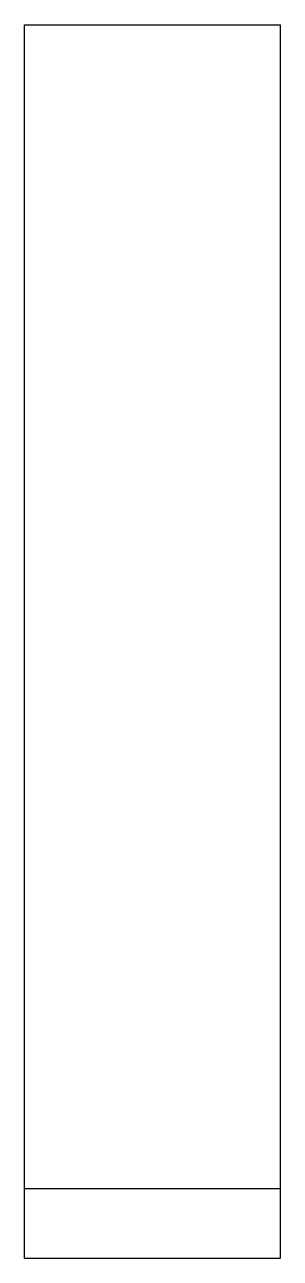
# Model space of a CAD drawing. Header units: millimetres. Extents: x 83 to 105, y 536 to 642.
import ezdxf

# ---------------------------------------------------------------- set-up
doc = ezdxf.new("R2010")
doc.units = ezdxf.units.MM
doc.layers.add('Projection', color=7, linetype='CONTINUOUS')

msp = doc.modelspace()

# ---------------------------------------------------------------- linework, layer by layer
at = {"layer": 'Projection'}
for p, q in [((83, 642), (105, 642)), ((83, 542), (83, 642)), ((105, 542), (105, 642)), ((83, 542), (105, 542)), ((83, 536), (83, 542)), ((105, 536), (105, 542)), ((83, 536), (105, 536))]:
    msp.add_line(p, q, dxfattribs=at)

doc.saveas('drawing.dxf')
